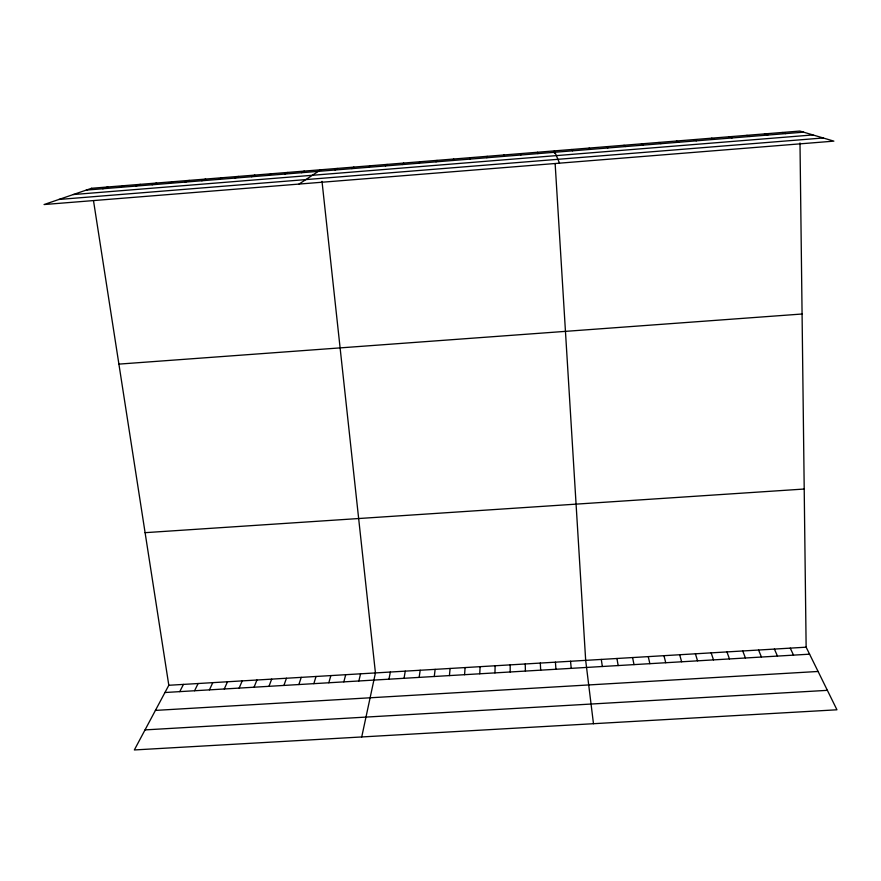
<?xml version="1.0" encoding="UTF-8"?>
<svg xmlns="http://www.w3.org/2000/svg" width="881" height="881" viewBox="0 0 881 881"><rect width="100%" height="100%" fill="white"/><g stroke="black" fill="none" stroke-linecap="round" stroke-linejoin="round"><path stroke-width="1.32" d="M494.957 672.886L495.122 665.772M479.76 673.789L480.101 666.664M503.844 156.377L503.921 154.968M464.584 674.692L465.091 667.567M449.42 675.595L450.103 668.459M434.278 676.498L435.137 669.351M419.158 677.39L420.182 670.243M404.06 678.293L405.249 671.146M388.973 679.185L390.338 672.027M486.863 157.743L487.149 156.322M361.728 736.945L375.438 672.919L322.005 181.354M358.864 680.98L360.56 673.811M343.832 681.872L345.704 674.703M328.822 682.764L330.86 675.584M313.834 683.656L316.037 676.476M298.868 684.548L301.236 677.357M469.903 159.109L470.41 157.677M283.913 685.44L286.446 678.238M268.98 686.332L271.678 679.13M254.058 687.213L256.933 680.011M239.158 688.105L242.198 680.892M224.281 688.986L227.485 681.762M209.425 689.867L212.795 682.643M194.58 690.748L198.115 683.524M452.966 160.485L453.682 159.021M179.757 691.629L183.457 684.394M93.551 200.989L168.811 685.275L134.341 749.951L836.95 709.789L806.137 647.183L799.992 142.964M436.051 161.851L436.987 160.375M419.169 163.205L420.314 161.719M402.309 164.571L403.663 163.073M385.46 165.936L387.034 164.417M368.643 167.291L370.427 165.749M351.849 168.645L353.843 167.093M335.088 170L337.28 168.436M299.022 184.074L320.739 169.769M301.61 172.698L304.231 171.101M284.915 174.053L287.735 172.434M268.231 175.396L271.26 173.766M251.581 176.74L254.818 175.099M234.952 178.083L238.388 176.42M218.345 179.427L221.99 177.753M201.76 180.77L205.614 179.074M185.197 182.103L189.25 180.396M168.656 183.435L172.918 181.717M152.138 184.768L156.598 183.028M135.652 186.1L140.31 184.349M119.177 187.433L124.045 185.66M102.725 188.765L107.801 186.97M86.305 190.087L803.604 132.172M73.233 194.558L812.954 134.936M58.895 199.458L823.217 137.976M118.902 364.117L802.073 314.01M145.09 532.675L804.21 489.032M168.811 685.275L806.137 647.183M164.956 692.51L809.584 654.176M155.419 710.405L818.097 671.465M145.035 729.897L827.38 690.341M782.152 132.48L785.676 133.615M764.477 133.912L767.769 135.057M746.824 135.344L749.896 136.5M729.204 136.764L732.045 137.943M711.606 138.185L714.216 139.385M694.03 139.605L696.408 140.828M676.487 141.026L678.634 142.259M658.966 142.436L660.893 143.691M641.467 143.856L643.163 145.123M624.001 145.266L625.466 146.554M606.546 146.675L607.791 147.975M589.125 148.085L590.149 149.407M571.736 149.484L572.529 150.827M790.257 648.13L793.517 655.123M774.399 649.077L777.471 656.081M559.523 163.161L554.358 150.893L554.523 153.503M758.563 650.024L761.448 657.039M742.738 650.971L745.436 657.986M726.946 651.907L729.457 658.933M711.165 652.854L713.5 659.891M695.406 653.801L697.554 660.838M679.669 654.737L681.63 661.785M537.52 152.248L537.873 153.624M663.955 655.673L665.739 662.732M648.262 656.62L649.859 663.668M632.58 657.556L634.001 664.615M616.931 658.492L618.165 665.562M601.294 659.417L602.34 666.499M593.475 723.708L585.678 660.354L555.162 163.943M520.715 153.613L520.847 155.001M570.536 661.257L571.229 668.349M555.415 662.16L555.944 669.263M540.317 663.063L540.67 670.166M525.23 663.966L525.406 671.069M510.176 664.869L510.176 671.983M91.569 188.281L44.05 204.546L833.878 141.136L799.849 131.049L91.569 188.281"/></g></svg>
